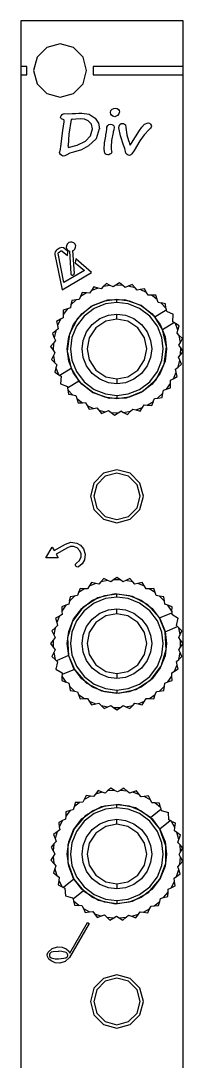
# Model space of a CAD drawing. Extents: x -1 to 575, y 135 to 373.
# Drawn here: x 564.1 to 574.6, y 305.9 to 372.8 of the extents above; entities that cross this region are included whole.
import ezdxf

# ---------------------------------------------------------------- set-up
doc = ezdxf.new("R2010")
doc.units = 0

msp = doc.modelspace()

# ---------------------------------------------------------------- linework, layer by layer
for p, q in [((574.601, 372.83), (564.148, 372.83)), ((564.148, 372.83), (564.148, 369.896)), ((574.601, 369.896), (574.601, 372.83)), ((565.820808, 371.110462), (565.19594, 370.48408)), ((566.675335, 371.339801), (565.820808, 371.110462)), ((567.529862, 371.110462), (566.675335, 371.339801)), ((568.15473, 370.48408), (567.529862, 371.110462)), ((565.19594, 370.48408), (564.96867, 369.629)), ((568.382, 369.629), (568.15473, 370.48408)), ((564.543, 369.896), (564.148, 369.896)), ((564.148, 369.896), (564.148, 369.363)), ((564.543, 369.363), (564.543, 369.896)), ((564.96867, 369.629), (565.19594, 368.77392)), ((568.15473, 368.77392), (568.382, 369.629)), ((568.382, 369.629), (568.382, 369.629)), ((568.81, 369.896), (568.81, 369.363)), ((574.601, 369.896), (568.81, 369.896)), ((574.601, 369.363), (574.601, 369.896)), ((564.148, 369.363), (564.543, 369.363)), ((564.148, 369.363), (564.148, 239.23)), ((568.81, 369.363), (574.601, 369.363)), ((574.601, 332.748), (574.601, 369.363)), ((565.19594, 368.77392), (565.820808, 368.147538)), ((567.529862, 368.147538), (568.15473, 368.77392)), ((565.820808, 368.147538), (566.675335, 367.918199)), ((566.675335, 367.918199), (567.529862, 368.147538)), ((569.921, 366.919), (569.948375, 367.049285)), ((569.948375, 367.049285), (570.034989, 367.149875)), ((570.034989, 367.149875), (570.131537, 367.191079)), ((570.131537, 367.191079), (570.236128, 367.202114)), ((570.236, 367.202), (570.344768, 367.184587)), ((570.344768, 367.184587), (570.436631, 367.124366)), ((570.436631, 367.124366), (570.485512, 367.052944)), ((570.502, 366.968), (570.467823, 366.840419)), ((570.485512, 367.052944), (570.501881, 366.968024)), ((566.72323, 366.559942), (566.707144, 366.620736)), ((566.708, 366.621), (566.736533, 366.720955)), ((566.766241, 366.513712), (566.72323, 366.559942)), ((566.736533, 366.720955), (566.805197, 366.79998)), ((566.915, 366.453), (566.766241, 366.513712)), ((566.805197, 366.79998), (566.874878, 366.843792)), ((566.874878, 366.843792), (566.955311, 366.860302)), ((566.915, 366.195), (566.938424, 366.316612)), ((566.92668, 366.44987), (566.915109, 366.453539)), ((566.936276, 366.442674), (566.92668, 366.44987)), ((566.944178, 366.429325), (566.936276, 366.442674)), ((566.938424, 366.316612), (566.947173, 366.413485)), ((566.947, 366.414), (566.944178, 366.429325)), ((566.956, 366.86), (567.201533, 366.852944)), ((567.201, 366.853), (567.45929, 366.860705)), ((567.389, 366.484), (567.246788, 365.544522)), ((567.417944, 366.485783), (567.388763, 366.484089)), ((567.455, 366.489), (567.417944, 366.485783)), ((567.697782, 366.507219), (567.454591, 366.488621)), ((567.45929, 366.860705), (567.66201, 366.872784)), ((567.662, 366.873), (567.889132, 366.889058)), ((568.008, 366.518), (567.697782, 366.507219)), ((567.889132, 366.889058), (568.067976, 366.894364)), ((568.25038, 366.492265), (568.008459, 366.518286)), ((568.068, 366.894), (568.541653, 366.81903)), ((568.475254, 366.400492), (568.25038, 366.492265)), ((568.688868, 366.180065), (568.475254, 366.400492)), ((568.541653, 366.81903), (568.943848, 366.561258)), ((568.943848, 366.561258), (569.142899, 366.242344)), ((569.942387, 366.83092), (569.921785, 366.918886)), ((569.992538, 366.755307), (569.942387, 366.83092)), ((570.081579, 366.682347), (569.992538, 366.755307)), ((570.193, 366.655), (570.081579, 366.682347)), ((570.292253, 366.683388), (570.192177, 366.654968)), ((570.379262, 366.741475), (570.292253, 366.683388)), ((570.467823, 366.840419), (570.379262, 366.741475)), ((566.742, 364.889), (566.821671, 365.622729)), ((566.821671, 365.622729), (566.915087, 366.195087)), ((568.634527, 365.431143), (568.758987, 365.880867)), ((568.759, 365.881), (568.688868, 366.180065)), ((569.203, 365.871), (568.998953, 365.241899)), ((569.142899, 366.242344), (569.20369, 365.870497)), ((569.626, 365.481), (569.660177, 365.692692)), ((569.660177, 365.692692), (569.681626, 365.859739)), ((569.682, 365.86), (569.695264, 365.979623)), ((569.695264, 365.979623), (569.743016, 366.089794)), ((569.743016, 366.089794), (569.811258, 366.154437)), ((569.811258, 366.154437), (569.902528, 366.176761)), ((569.902, 366.176), (570.000242, 366.164485)), ((570.087, 365.65), (569.98001, 365.136435)), ((570.000242, 366.164485), (570.088323, 366.120495)), ((570.097, 365.69), (570.085711, 365.650207)), ((570.088323, 366.120495), (570.139575, 366.062304)), ((570.131072, 365.819815), (570.096952, 365.689922)), ((570.16, 365.988), (570.131072, 365.819815)), ((570.139575, 366.062304), (570.159895, 365.987961)), ((570.558031, 365.436209), (570.467917, 365.933368)), ((570.468, 365.933), (570.479289, 366.050819)), ((570.479289, 366.050819), (570.527041, 366.158343)), ((570.527041, 366.158343), (570.601632, 366.212606)), ((570.601632, 366.212606), (570.692987, 366.22841)), ((570.693, 366.229), (570.766519, 366.219743)), ((570.766519, 366.219743), (570.83253, 366.186472)), ((570.83253, 366.186472), (570.878759, 366.128862)), ((570.878759, 366.128862), (570.91254, 365.958691)), ((570.913, 365.959), (570.972097, 365.486298)), ((571.272, 364.958), (571.785813, 365.776952)), ((571.785813, 365.776952), (571.937479, 365.979743)), ((571.937479, 365.979743), (572.107461, 366.167178)), ((572.401, 365.841), (572.080932, 365.498131)), ((572.107461, 366.167178), (572.337698, 366.257678)), ((572.337, 366.258), (572.429146, 366.23991)), ((572.491939, 365.915324), (572.401262, 365.841336)), ((572.429146, 366.23991), (572.504329, 366.183815)), ((572.535938, 365.975271), (572.491939, 365.915324)), ((572.504329, 366.183815), (572.541696, 366.120039)), ((572.554, 366.047), (572.535938, 365.975271)), ((572.541696, 366.120039), (572.553267, 366.046983)), ((567.246788, 365.544522), (567.186534, 364.800777)), ((567.77866, 364.820088), (568.313471, 365.088554)), ((568.313471, 365.088554), (568.634527, 365.431143)), ((568.998953, 365.241899), (568.515648, 364.780237)), ((569.511, 364.554), (569.541508, 364.97315)), ((569.541508, 364.97315), (569.594876, 365.299193)), ((569.595, 365.299), (569.613062, 365.40185)), ((569.613062, 365.40185), (569.626609, 365.48276)), ((569.626, 365.483), (569.626, 365.481)), ((569.98001, 365.136435), (569.955457, 364.724786)), ((570.766, 364.826), (570.558031, 365.436209)), ((570.972097, 365.486298), (571.085014, 365.127803)), ((571.085, 365.127), (571.12516, 365.014264)), ((571.12516, 365.014264), (571.154963, 364.925079)), ((571.238954, 364.895714), (571.271861, 364.958026)), ((571.813103, 365.111188), (571.439469, 364.472946)), ((572.080932, 365.498131), (571.813103, 365.111188)), ((566.639, 364.357), (566.653675, 364.419893)), ((566.66316, 364.28222), (566.639171, 364.356312)), ((566.653675, 364.419893), (566.674278, 364.466511)), ((566.707751, 364.21773), (566.66316, 364.28222)), ((566.674, 364.466), (566.713511, 364.573527)), ((566.713, 364.573), (566.734167, 364.749298)), ((566.734167, 364.749298), (566.741787, 364.888704)), ((567.300697, 364.303448), (567.120442, 364.209813)), ((567.186, 364.801), (567.188822, 364.728534)), ((567.188822, 364.728534), (567.197289, 364.672259)), ((567.197, 364.672), (567.77866, 364.820088)), ((567.551, 364.369), (567.300697, 364.303448)), ((568.053397, 364.527479), (567.55076, 364.368865)), ((568.515648, 364.780237), (568.053397, 364.527479)), ((569.553066, 364.314819), (569.510676, 364.554042)), ((569.586199, 364.263407), (569.553066, 364.314819)), ((569.954691, 364.297503), (569.885942, 364.236881)), ((569.999, 364.376), (569.954691, 364.297503)), ((569.955, 364.725), (569.969958, 364.559062)), ((569.969958, 364.559062), (569.9931, 364.430129)), ((569.993, 364.43), (569.997233, 364.399907)), ((569.997233, 364.399907), (569.997233, 364.376059)), ((570.845605, 364.604412), (570.76664, 364.825753)), ((570.913, 364.314), (570.845605, 364.604412)), ((570.999373, 364.222372), (570.912618, 364.314306)), ((571.155, 364.925), (571.17532, 364.863244)), ((571.17532, 364.863244), (571.195922, 364.816559)), ((571.196, 364.817), (571.238954, 364.895714)), ((571.439, 364.473), (571.30517, 364.263261)), ((566.781637, 364.151247), (566.707751, 364.21773)), ((566.877, 364.125), (566.781637, 364.151247)), ((566.989585, 364.14422), (566.876414, 364.125593)), ((567.12, 364.21), (566.989585, 364.14422)), ((569.632483, 364.223549), (569.586199, 364.263407)), ((569.75, 364.194), (569.632483, 364.223549)), ((569.821567, 364.20457), (569.750616, 364.193309)), ((569.885942, 364.236881), (569.821567, 364.20457)), ((571.066994, 364.178865), (570.999373, 364.222372)), ((571.145, 364.161), (571.066994, 364.178865)), ((571.23484, 364.195449), (571.14467, 364.161034)), ((571.30517, 364.263261), (571.23484, 364.195449)), ((567.082807, 358.342844), (567.074058, 358.23698)), ((567.141594, 358.464146), (567.082807, 358.342844)), ((567.245, 358.551), (567.141594, 358.464146)), ((567.338438, 358.587717), (567.244966, 358.551728)), ((567.438599, 358.588846), (567.338438, 358.587717)), ((567.557668, 358.544136), (567.438599, 358.588846)), ((567.644, 358.451), (567.557668, 358.544136)), ((567.628262, 358.139276), (567.677228, 358.25663)), ((567.68005, 358.356754), (567.644687, 358.450429)), ((567.677228, 358.25663), (567.68005, 358.356754)), ((566.360091, 357.96119), (566.336385, 357.87803)), ((566.336385, 357.87803), (566.339207, 357.791718)), ((566.338, 357.791), (566.817777, 355.5225)), ((566.419838, 358.053499), (566.360091, 357.96119)), ((566.506, 358.122), (566.419838, 358.053499)), ((566.631, 358.194), (566.506822, 358.121751)), ((566.928, 355.98), (566.561111, 357.84549)), ((566.562, 357.878141), (566.573007, 357.909553)), ((566.562, 357.845), (566.562, 357.878141)), ((566.573007, 357.909553), (566.609554, 357.946182)), ((566.609, 357.946), (566.733178, 358.018249)), ((566.785351, 358.234633), (566.631088, 358.193626)), ((566.733, 358.018), (566.7584, 358.023249)), ((566.7584, 358.023249), (566.783518, 358.016617)), ((566.783518, 358.016617), (566.817159, 357.993221)), ((566.885991, 358.215808), (566.785351, 358.234633)), ((566.817, 357.994), (567.158489, 357.735485)), ((566.973, 358.162), (566.885991, 358.215808)), ((567.179, 357.98), (566.972978, 358.162598)), ((567.074058, 358.23698), (567.106542, 358.136151)), ((567.106, 358.136), (567.190977, 358.048697)), ((567.159, 357.735), (567.178755, 357.979404)), ((567.190977, 358.048697), (567.279623, 358.011932)), ((567.28, 358.012), (567.367489, 356.54303)), ((567.499, 358.041), (567.519038, 358.046447)), ((567.594, 356.576), (567.500867, 358.04186)), ((567.519038, 358.046447), (567.533713, 358.053728)), ((567.534, 358.054), (567.628262, 358.139276)), ((567.681, 357.509), (567.652778, 357.263185)), ((567.653, 357.263), (568.254133, 356.751896)), ((568.708, 356.623), (567.68071, 357.508613)), ((566.817, 355.523), (568.70789, 356.6231)), ((568.254, 356.752), (566.92756, 355.979841)), ((567.368, 356.544), (567.372798, 356.520519)), ((567.372798, 356.520519), (567.378442, 356.502485)), ((567.378, 356.502), (567.402553, 356.478039)), ((567.402553, 356.478039), (567.435404, 356.46675)), ((567.435404, 356.46675), (567.48959, 356.46421)), ((567.49, 356.464), (567.519831, 356.473962)), ((567.519831, 356.473962), (567.542409, 356.484094)), ((567.542, 356.484), (567.566271, 356.502796)), ((567.566271, 356.502796), (567.583487, 356.528196)), ((567.583487, 356.528196), (567.591953, 356.575324)), ((569.119, 355.632), (568.691434, 355.473024)), ((568.847, 355.709), (568.691778, 355.473627)), ((569.118, 355.632), (568.847067, 355.708482)), ((569.315, 355.577), (569.117445, 355.631751)), ((569.456, 355.721), (569.314889, 355.577067)), ((569.657, 355.922), (569.456622, 355.72134)), ((569.908, 355.794), (569.45763, 355.721494)), ((569.908, 355.794), (569.656822, 355.922129)), ((570.088, 355.702), (569.907378, 355.794004)), ((570.258, 355.815), (570.088667, 355.701547)), ((570.713, 355.799), (570.257127, 355.815736)), ((570.492, 355.973), (570.257756, 355.814956)), ((570.712, 355.799), (570.491867, 355.973695)), ((570.873, 355.673), (570.712133, 355.798589)), ((571.059, 355.752), (570.872733, 355.673542)), ((571.503, 355.646), (571.059178, 355.751362)), ((571.319, 355.861), (571.059356, 355.75178)), ((571.502, 355.646), (571.318556, 355.860489)), ((571.635, 355.492), (571.502356, 355.646093)), ((572.112, 355.589), (571.8326, 355.532838)), ((572.247, 355.343), (572.111533, 355.589098)), ((567.913, 354.893), (567.7098, 354.869011)), ((567.989, 355.08), (567.9128, 354.892322)), ((568.377, 355.32), (567.988634, 355.080662)), ((568.096, 355.342), (567.988756, 355.080662)), ((568.378, 355.32), (568.095778, 355.342013)), ((568.579, 355.304), (568.378622, 355.319804)), ((568.691, 355.473), (568.578111, 355.303667)), ((569.553035, 354.813236), (570.334, 354.909996)), ((570.334, 354.696), (570.334, 354.909)), ((570.334, 354.909), (571.114993, 354.81224)), ((571.833, 355.533), (571.635445, 355.492642)), ((572.249, 355.343), (571.834247, 355.53293)), ((572.349, 355.166), (572.2474, 355.342953)), ((572.552, 355.166), (572.3488, 355.165153)), ((572.921, 354.899), (572.551261, 355.166194)), ((572.834, 355.168), (572.551778, 355.166871)), ((572.922, 354.899), (572.834511, 355.167393)), ((572.984, 354.706), (572.921911, 354.89904)), ((567.144, 354.296), (566.876792, 353.926269)), ((567.145, 354.296), (566.876889, 354.208511)), ((567.337, 354.359), (567.145089, 354.296064)), ((567.376, 354.558), (567.336489, 354.359033)), ((567.71, 354.869), (567.375821, 354.558499)), ((567.43, 354.835), (567.376378, 354.557858)), ((567.709, 354.869), (567.4296, 354.835416)), ((568.655604, 354.433557), (567.802622, 353.667)), ((568.071285, 353.972739), (568.769079, 354.501231)), ((568.873416, 354.314484), (568.222132, 353.821225)), ((569.723749, 354.850998), (568.655604, 354.433557)), ((568.769079, 354.501231), (569.553035, 354.813236)), ((569.605105, 354.605689), (568.873416, 354.314484)), ((570.334, 354.696), (569.605105, 354.605689)), ((570.83733, 354.869621), (569.723749, 354.850998)), ((571.062923, 354.606016), (570.334, 354.696327)), ((571.890148, 354.506323), (570.83733, 354.869621)), ((571.794612, 354.314811), (571.062923, 354.606016)), ((571.114993, 354.81224), (571.898949, 354.500235)), ((572.445896, 353.821552), (571.794612, 354.314811)), ((572.776, 353.778), (571.890148, 354.506323)), ((571.898949, 354.500235), (572.596743, 353.971743)), ((572.775, 353.778), (573.505955, 354.228144)), ((573.182, 354.667), (572.984445, 354.705664)), ((573.461, 354.614), (573.1816, 354.667904)), ((573.493, 354.333), (573.182499, 354.66719)), ((573.492, 354.333), (573.460956, 354.613246)), ((573.492, 354.333), (573.506111, 354.227731)), ((573.506, 354.228), (573.517289, 354.131762)), ((566.702, 353.624), (566.456467, 353.485711)), ((566.701, 353.624), (566.511065, 353.209247)), ((566.877, 353.723), (566.702022, 353.623658)), ((566.877, 354.209), (566.877, 353.926)), ((566.877, 353.926), (566.877, 353.723)), ((567.802622, 353.667), (567.285483, 352.680604)), ((567.542768, 353.274931), (568.071285, 353.972739)), ((568.222132, 353.821225), (567.728864, 353.169938)), ((568.750085, 353.292915), (569.238555, 353.66286)), ((569.238555, 353.66286), (569.787336, 353.881263)), ((570.334, 353.629), (569.62726, 353.494194)), ((569.787336, 353.881263), (570.334, 353.948997)), ((570.334, 353.629), (570.334, 353.95)), ((570.334, 353.949), (570.880692, 353.881267)), ((571.04074, 353.494191), (570.334, 353.628997)), ((570.880692, 353.881267), (571.429473, 353.662864)), ((571.429473, 353.662864), (571.917943, 353.292919)), ((572.939164, 353.170265), (572.445896, 353.821552)), ((572.596743, 353.971743), (573.125232, 353.273935)), ((573.279, 352.961), (572.775318, 353.778256)), ((573.517, 354.132), (573.965733, 353.948273)), ((573.929, 353.464), (573.965689, 353.947729)), ((566.552, 353.01), (566.396778, 352.878202)), ((566.456, 353.486), (566.509622, 353.209422)), ((566.51, 353.209), (566.552333, 353.010033)), ((567.230772, 352.490966), (567.542768, 353.274931)), ((567.728864, 353.169938), (567.437667, 352.438238)), ((568.380148, 352.804451), (568.750085, 353.292915)), ((568.976371, 353.066647), (568.548833, 352.415741)), ((569.62726, 353.494194), (568.976371, 353.066647)), ((571.691657, 353.066644), (571.04074, 353.494191)), ((572.119195, 352.415738), (571.691657, 353.066644)), ((571.917943, 353.292919), (572.28788, 352.804455)), ((573.230361, 352.438565), (572.939164, 353.170265)), ((573.125232, 353.273935), (573.437257, 352.48997)), ((573.532232, 351.842151), (573.27974, 352.96085)), ((573.28, 352.961), (574.008133, 353.410862)), ((574.009, 353.411), (573.929978, 353.464622)), ((574.099, 353.352), (574.008689, 353.41042)), ((574.257, 352.925), (574.098024, 353.352575)), ((574.333, 353.197), (574.098756, 353.352787)), ((574.203, 352.729), (574.256622, 352.92458)), ((574.257, 352.925), (574.3332, 353.19678)), ((566.182, 352.695), (566.292067, 352.434509)), ((566.397, 352.878), (566.182511, 352.694556)), ((566.372, 352.247), (566.245, 352.087545)), ((566.397, 352.878), (566.291618, 352.434161)), ((566.293, 352.435), (566.372022, 352.247887)), ((567.134026, 351.709998), (567.230772, 352.490966)), ((567.285483, 352.680604), (567.136826, 351.576832)), ((567.437667, 352.438238), (567.347356, 351.709335)), ((568.094003, 351.708998), (568.161736, 352.255676)), ((568.161736, 352.255676), (568.380148, 352.804451)), ((568.548833, 352.415741), (568.414016, 351.709001)), ((572.254012, 351.708998), (572.119195, 352.415738)), ((572.28788, 352.804455), (572.506292, 352.25568)), ((572.506292, 352.25568), (572.574025, 351.709002)), ((573.320672, 351.709662), (573.230361, 352.438565)), ((573.437257, 352.48997), (573.534003, 351.709002)), ((574.347, 352.586), (574.203067, 352.728804)), ((574.419, 352.136), (574.346497, 352.586373)), ((574.548, 352.388), (574.347622, 352.586684)), ((574.418, 352.136), (574.547822, 352.387742)), ((566.07, 351.866), (566.228044, 351.632038)), ((566.245, 352.088), (566.070022, 351.866174)), ((566.228, 351.632), (566.340889, 351.463796)), ((566.245, 352.088), (566.228349, 351.632135)), ((567.230772, 350.929033), (567.134026, 351.709998)), ((567.136826, 351.576832), (567.38929, 350.45815)), ((567.347356, 351.709335), (567.437667, 350.980435)), ((568.161736, 351.162323), (568.094003, 351.708998)), ((568.414016, 351.709001), (568.548833, 351.002261)), ((572.119195, 351.002258), (572.254012, 351.708998)), ((572.574025, 351.709002), (572.506292, 351.162327)), ((573.230361, 350.980762), (573.320672, 351.709662)), ((573.383588, 350.738358), (573.532232, 351.842151)), ((573.534003, 351.709002), (573.437257, 350.928037)), ((574.327, 351.955), (574.417311, 352.135904)), ((574.44, 351.787), (574.327111, 351.955204)), ((574.423, 351.331), (574.439651, 351.786865)), ((574.423, 351.331), (574.597978, 351.552826)), ((574.598, 351.553), (574.439956, 351.786962)), ((566.12, 351.031), (566.3232, 350.832316)), ((566.25, 351.283), (566.120178, 351.031258)), ((566.25, 351.283), (566.322503, 350.832627)), ((566.341, 351.464), (566.250689, 351.283096)), ((567.542768, 350.145065), (567.230772, 350.929033)), ((567.437667, 350.980435), (567.728864, 350.248732)), ((568.380148, 350.613545), (568.161736, 351.162323)), ((568.548833, 351.002261), (568.976371, 350.351358)), ((571.691657, 350.351355), (572.119195, 351.002258)), ((572.506292, 351.162327), (572.28788, 350.613549)), ((572.939164, 350.249059), (573.230361, 350.980762)), ((573.437257, 350.928037), (573.125232, 350.144069)), ((574.271, 350.541), (574.376382, 350.984836)), ((574.375, 350.984), (574.2988, 351.171395)), ((574.299, 351.172), (574.423178, 351.331455)), ((574.485, 350.724), (574.374933, 350.984209)), ((566.324, 350.833), (566.467933, 350.689913)), ((566.411, 350.494), (566.3348, 350.22222)), ((566.335, 350.223), (566.569244, 350.067213)), ((566.411, 350.494), (566.569976, 350.066425)), ((566.468, 350.69), (566.411556, 350.494702)), ((567.388, 350.458), (566.659867, 350.008138)), ((567.389, 350.458), (567.892653, 349.640742)), ((567.728864, 350.248732), (568.222132, 349.597445)), ((568.750085, 350.125081), (568.380148, 350.613545)), ((568.976371, 350.351358), (569.62726, 349.923809)), ((571.04074, 349.923806), (571.691657, 350.351355)), ((572.28788, 350.613549), (571.917943, 350.125085)), ((572.445896, 349.597772), (572.939164, 350.249059)), ((572.866447, 349.75194), (573.383588, 350.738358)), ((573.967, 349.795), (574.156935, 350.209756)), ((574.158, 350.21), (574.115667, 350.408684)), ((574.116, 350.408), (574.271222, 350.54008)), ((574.215, 349.933), (574.158556, 350.20986)), ((574.271, 350.541), (574.485489, 350.724444)), ((566.569, 350.067), (566.659311, 350.00858)), ((566.659, 350.008), (566.738022, 349.954378)), ((566.738, 349.955), (566.701311, 349.471271)), ((567.893, 349.641), (567.162045, 349.191138)), ((568.071285, 349.447257), (567.542768, 350.145065)), ((567.893, 349.641), (568.778851, 348.912641)), ((568.222132, 349.597445), (568.873416, 349.104186)), ((569.238555, 349.755136), (568.750085, 350.125081)), ((569.787336, 349.536733), (569.238555, 349.755136)), ((569.62726, 349.923809), (570.334, 349.789003)), ((570.334, 349.469), (569.787336, 349.536733)), ((570.334, 349.789), (571.04074, 349.923806)), ((570.334, 349.79), (570.334, 349.47)), ((570.880692, 349.536737), (570.334, 349.469003)), ((571.429473, 349.75514), (570.880692, 349.536737)), ((571.917943, 350.125085), (571.429473, 349.75514)), ((571.794612, 349.104513), (572.445896, 349.597772)), ((572.013449, 348.985368), (572.866447, 349.75194)), ((573.125232, 350.144069), (572.596743, 349.446261)), ((573.791, 349.696), (573.965978, 349.795342)), ((573.791, 349.493), (573.791, 349.696)), ((573.966, 349.795), (574.214355, 349.933007)), ((566.702, 349.471), (567.150733, 349.287273)), ((567.151, 349.287), (567.162289, 349.190762)), ((567.162, 349.191), (567.176111, 349.085731)), ((567.175, 349.086), (567.485501, 348.75181)), ((567.176, 349.086), (567.209867, 348.805754)), ((568.769079, 348.918765), (568.071285, 349.447257)), ((569.553035, 348.60676), (568.769079, 348.918765)), ((568.778851, 348.912641), (569.83168, 348.549316)), ((568.873416, 349.104186), (569.605105, 348.812981)), ((570.945282, 348.567925), (572.013449, 348.985368)), ((571.062923, 348.813308), (571.794612, 349.104513)), ((571.898949, 348.917769), (571.114993, 348.605764)), ((572.596743, 349.446261), (571.898949, 348.917769)), ((573.292, 348.861), (573.331511, 349.060249)), ((573.331, 349.06), (573.522911, 349.122935)), ((573.523, 349.123), (573.791111, 349.210489)), ((573.524, 349.123), (573.791208, 349.492731)), ((573.791, 349.21), (573.791, 349.493)), ((567.21, 348.805), (567.486578, 348.751096)), ((567.486, 348.752), (567.683555, 348.713053)), ((567.684, 348.713), (567.748911, 348.520242)), ((567.748, 348.52), (568.117739, 348.252809)), ((567.749, 348.52), (567.836489, 348.251607)), ((567.836, 348.251), (568.118222, 348.252129)), ((568.119, 348.253), (568.319378, 348.253847)), ((568.319, 348.253), (568.4206, 348.076047)), ((570.334, 348.51), (569.553035, 348.60676)), ((569.605105, 348.812981), (570.334, 348.722673)), ((569.83168, 348.549316), (570.945282, 348.567925)), ((570.334, 348.723), (571.062923, 348.813308)), ((570.334, 348.723), (570.334, 348.509)), ((571.114993, 348.605764), (570.334, 348.509004)), ((572.291, 348.099), (572.679337, 348.338336)), ((572.572, 348.077), (572.679244, 348.338055)), ((572.679, 348.338), (572.7552, 348.52596)), ((572.755, 348.526), (572.9582, 348.549989)), ((572.958, 348.55), (573.292179, 348.860501)), ((572.959, 348.55), (573.2384, 348.583302)), ((573.238, 348.584), (573.291622, 348.861142)), ((568.42, 348.076), (568.834753, 347.88607)), ((568.421, 348.076), (568.559289, 347.82962)), ((568.559, 347.83), (568.835578, 347.886444)), ((568.835, 347.887), (569.032555, 347.927358)), ((569.033, 347.927), (569.165644, 347.772907)), ((569.165, 347.773), (569.608822, 347.667635)), ((569.166, 347.773), (569.349444, 347.558511)), ((569.349, 347.558), (569.608644, 347.666938)), ((569.609, 347.667), (569.795267, 347.745458)), ((569.795, 347.746), (569.955867, 347.620693)), ((569.956, 347.62), (570.411873, 347.603236)), ((569.956, 347.62), (570.178955, 347.445305)), ((570.179, 347.446), (570.410422, 347.603762)), ((570.41, 347.603), (570.579333, 347.716453)), ((570.58, 347.717), (570.760622, 347.624996)), ((570.76, 347.625), (571.011178, 347.497153)), ((570.761, 347.625), (571.21137, 347.697506)), ((571.011, 347.497), (571.211378, 347.697378)), ((571.212, 347.697), (571.353111, 347.841215)), ((571.353, 347.842), (571.550555, 347.786967)), ((571.549, 347.787), (571.976566, 347.945976)), ((571.55, 347.787), (571.820933, 347.7108)), ((571.821, 347.71), (571.976222, 347.945373)), ((571.977, 347.946), (572.089889, 348.115051)), ((572.089, 348.115), (572.2922, 348.099196)), ((572.293, 348.099), (572.5724, 348.077269)), ((569.479808, 343.708462), (568.85494, 343.08208)), ((569.58588, 343.52349), (569.039108, 342.975302)), ((570.334335, 343.937801), (569.479808, 343.708462)), ((570.333665, 343.724204), (569.58588, 343.52349)), ((571.08145, 343.52349), (570.333665, 343.724204)), ((571.188862, 343.708462), (570.334335, 343.937801)), ((571.628222, 342.975302), (571.08145, 343.52349)), ((571.81373, 343.08208), (571.188862, 343.708462)), ((568.85494, 343.08208), (568.62767, 342.227)), ((569.039108, 342.975302), (568.84033, 342.227)), ((571.827, 342.227), (571.628222, 342.975302)), ((572.041, 342.227), (571.81373, 343.08208)), ((568.62767, 342.227), (568.85494, 341.37192)), ((568.84033, 342.227), (569.039108, 341.478698)), ((571.628222, 341.478698), (571.827, 342.227)), ((571.81373, 341.37192), (572.041, 342.227)), ((571.827, 342.227), (571.827, 342.227)), ((572.041, 342.227), (572.041, 342.227)), ((568.85494, 341.37192), (569.479808, 340.745538)), ((569.039108, 341.478698), (569.58588, 340.93051)), ((569.58588, 340.93051), (570.333665, 340.729796)), ((570.333665, 340.729796), (571.08145, 340.93051)), ((571.08145, 340.93051), (571.628222, 341.478698)), ((571.188862, 340.745538), (571.81373, 341.37192)), ((569.479808, 340.745538), (570.334335, 340.516199)), ((570.334335, 340.516199), (571.188862, 340.745538)), ((565.768, 338.271), (566.157466, 338.960186)), ((566.157, 338.96), (566.289644, 338.731118)), ((566.29, 338.731), (567.026599, 339.15518)), ((567.159, 338.92), (566.425223, 338.49582)), ((567.025, 339.155), (567.377975, 339.267059)), ((567.347457, 338.990662), (567.160203, 338.9206)), ((567.547355, 338.993484), (567.347457, 338.990662)), ((567.377975, 339.267059), (567.745174, 339.21736)), ((567.784167, 338.902315), (567.547355, 338.993484)), ((567.745174, 339.21736), (567.998412, 339.07212)), ((567.957, 338.717), (567.784167, 338.902315)), ((567.998412, 339.07212), (568.185525, 338.84812)), ((568.186, 338.848), (568.296095, 338.494201)), ((566.561, 338.262), (565.767956, 338.270184)), ((566.425, 338.496), (566.560467, 338.26232)), ((567.924791, 338.093334), (568.023286, 338.327731)), ((568.026109, 338.528106), (567.95815, 338.716495)), ((568.023286, 338.327731), (568.026109, 338.528106)), ((568.296095, 338.494201), (568.243263, 338.12712)), ((567.671656, 337.794496), (567.679276, 337.852448)), ((567.69, 337.739), (567.671656, 337.794496)), ((567.679276, 337.852448), (567.701571, 337.892726)), ((567.719149, 337.703115), (567.689882, 337.738393)), ((567.701571, 337.892726), (567.736736, 337.922487)), ((567.758801, 337.680086), (567.719149, 337.703115)), ((567.737, 337.922), (567.924791, 338.093334)), ((567.816318, 337.670405), (567.758801, 337.680086)), ((567.872, 337.687), (567.816318, 337.670405)), ((568.097128, 337.874037), (567.872705, 337.686992)), ((568.243263, 338.12712), (568.097128, 337.874037)), ((569.501, 336.928), (569.309089, 336.720285)), ((569.755, 336.81), (569.501, 336.928533)), ((569.942, 336.725), (569.755733, 336.810231)), ((570.105, 336.844), (569.941311, 336.724338)), ((570.561, 336.845), (570.104816, 336.844819)), ((570.331, 337.011), (570.105222, 336.844489)), ((570.56, 336.845), (570.3314, 337.011229)), ((570.723, 336.725), (570.559311, 336.844662)), ((571.356, 336.722), (570.908565, 336.810818)), ((571.164, 336.929), (570.91, 336.810185)), ((571.356, 336.722), (571.164089, 336.929715)), ((567.963, 336.291), (567.864222, 336.025994)), ((568.244, 336.279), (567.864807, 336.025415)), ((568.246, 336.279), (567.963778, 336.290571)), ((568.446, 336.271), (568.245622, 336.279184)), ((568.553, 336.444), (568.445756, 336.270716)), ((568.974, 336.619), (568.552614, 336.444265)), ((568.7, 336.685), (568.553245, 336.443982)), ((568.974, 336.619), (568.700245, 336.685322)), ((569.171, 336.571), (568.973445, 336.618696)), ((569.31, 336.721), (569.171711, 336.571705)), ((569.756, 336.81), (569.308622, 336.720826)), ((570.91, 336.81), (570.723733, 336.724487)), ((571.494, 336.572), (571.355711, 336.721295)), ((571.691, 336.62), (571.493445, 336.572022)), ((571.965, 336.687), (571.691245, 336.620678)), ((572.113, 336.446), (571.691473, 336.620402)), ((572.112, 336.446), (571.965245, 336.686735)), ((572.219, 336.273), (572.111756, 336.446284)), ((572.422, 336.281), (572.2188, 336.272533)), ((572.801, 336.028), (572.421609, 336.281286)), ((572.702, 336.293), (572.4226, 336.281429)), ((572.801, 336.028), (572.702222, 336.292724)), ((567.272, 335.481), (567.240956, 335.280622)), ((567.317, 335.76), (567.271845, 335.480882)), ((567.595, 335.804), (567.272561, 335.48131)), ((567.594, 335.804), (567.317422, 335.760256)), ((567.794, 335.835), (567.593622, 335.803673)), ((567.865, 336.026), (567.794445, 335.835218)), ((568.071285, 335.006739), (568.769079, 335.535231)), ((569.108637, 335.699617), (568.144893, 335.07799)), ((568.769079, 335.535231), (569.553035, 335.847236)), ((569.605105, 335.640689), (568.873416, 335.349484)), ((570.229471, 335.94242), (569.108637, 335.699617)), ((569.553035, 335.847236), (570.334, 335.943996)), ((570.334, 335.731), (569.605105, 335.640689)), ((571.331931, 335.784236), (570.229471, 335.94242)), ((570.334, 335.731), (570.334, 335.944)), ((570.334, 335.944), (571.114993, 335.84724)), ((571.062923, 335.641019), (570.334, 335.73133)), ((571.794612, 335.349814), (571.062923, 335.641019)), ((571.114993, 335.84724), (571.898949, 335.535235)), ((572.313835, 335.258588), (571.331931, 335.784236)), ((571.898949, 335.535235), (572.596743, 335.006743)), ((572.871, 335.837), (572.800445, 336.027782)), ((573.072, 335.806), (572.871622, 335.837044)), ((573.394, 335.483), (573.071307, 335.805436)), ((573.351, 335.762), (573.0716, 335.805744)), ((573.393, 335.483), (573.350667, 335.761835)), ((573.424, 335.283), (573.392956, 335.483378)), ((566.786, 335.113), (566.797289, 334.83106)), ((567.052, 335.211), (566.786711, 335.113633)), ((567.051, 335.211), (566.797706, 334.831606)), ((566.798, 334.831), (566.806467, 334.628082)), ((567.241, 335.281), (567.051911, 335.211009)), ((568.144893, 335.07799), (567.477897, 334.18605)), ((567.542768, 334.308931), (568.071285, 335.006739)), ((568.222132, 334.856225), (567.728864, 334.204938)), ((568.873416, 335.349484), (568.222132, 334.856225)), ((569.238555, 334.69786), (569.787336, 334.916263)), ((569.787336, 334.916263), (570.334, 334.983997)), ((570.334, 334.984), (570.880692, 334.916267)), ((570.334, 334.664), (570.334, 334.984)), ((570.880692, 334.916267), (571.429473, 334.697864)), ((572.445896, 334.856555), (571.794612, 335.349814)), ((573.073, 334.399), (572.313835, 335.258588)), ((572.939164, 334.205268), (572.445896, 334.856555)), ((572.596743, 335.006743), (573.125232, 334.308935)), ((573.616, 335.213), (573.424089, 335.282991)), ((573.869, 334.834), (573.615424, 335.213193)), ((573.882, 335.116), (573.616711, 335.213084)), ((573.87, 334.834), (573.864356, 334.727885)), ((573.87, 334.834), (573.881289, 335.11594)), ((566.391, 334.375), (566.458733, 334.10068)), ((566.631, 334.522), (566.391111, 334.374962)), ((566.633, 334.523), (566.458615, 334.101485)), ((566.806, 334.628), (566.631022, 334.522167)), ((567.477897, 334.18605), (567.156122, 333.119794)), ((567.230772, 333.524966), (567.542768, 334.308931)), ((567.728864, 334.204938), (567.437667, 333.473238)), ((568.380148, 333.839451), (568.750085, 334.327915)), ((568.750085, 334.327915), (569.238555, 334.69786)), ((569.62726, 334.529194), (568.976371, 334.101645)), ((570.334, 334.664), (569.62726, 334.529194)), ((571.04074, 334.52919), (570.334, 334.663996)), ((571.691657, 334.101641), (571.04074, 334.52919)), ((571.429473, 334.697864), (571.917943, 334.327919)), ((571.917943, 334.327919), (572.28788, 333.839455)), ((573.230361, 333.473568), (572.939164, 334.205268)), ((573.072, 334.399), (573.865044, 334.727506)), ((573.441, 333.513), (573.073265, 334.399778)), ((573.125232, 334.308935), (573.437257, 333.52497)), ((573.862, 334.631), (574.276866, 334.378411)), ((573.865, 334.728), (573.862178, 334.631198)), ((574.161, 333.907), (574.276711, 334.378593)), ((566.357, 333.766), (566.148156, 333.574653)), ((566.149, 333.575), (566.267533, 333.319025)), ((566.357, 333.766), (566.268185, 333.318557)), ((566.507, 333.904), (566.357422, 333.766276)), ((566.459, 334.101), (566.506978, 333.903727)), ((567.134026, 332.743998), (567.230772, 333.524966)), ((567.437667, 333.473238), (567.347356, 332.744335)), ((568.161736, 333.290676), (568.380148, 333.839451)), ((568.976371, 334.101645), (568.548833, 333.450742)), ((572.119195, 333.450738), (571.691657, 334.101641)), ((572.28788, 333.839455), (572.506292, 333.29068)), ((573.320672, 332.744665), (573.230361, 333.473568)), ((573.437257, 333.52497), (573.534003, 332.744002)), ((573.512878, 332.368206), (573.44096, 333.51278)), ((573.441, 333.513), (574.231222, 333.841506)), ((574.231, 333.841), (574.160445, 333.906758)), ((574.31, 333.77), (574.230978, 333.841684)), ((574.519, 333.578), (574.310156, 333.769347)), ((574.4, 333.322), (574.310818, 333.769373)), ((574.401, 333.322), (574.519533, 333.578258)), ((566.233, 332.971), (566.066489, 332.742965)), ((566.355, 333.135), (566.233645, 332.970747)), ((566.234, 332.971), (566.234169, 332.514828)), ((566.267, 333.319), (566.354489, 333.134991)), ((567.156122, 333.119794), (567.22804, 331.97522)), ((568.094003, 332.743998), (568.161736, 333.290676)), ((568.548833, 333.450742), (568.414016, 332.744002)), ((572.254012, 332.743998), (572.119195, 333.450738)), ((572.506292, 333.29068), (572.574025, 332.744002)), ((574.316, 333.138), (574.400667, 333.322009)), ((574.435, 332.974), (574.316467, 333.137971)), ((574.601, 332.746), (574.434489, 332.974035)), ((574.435, 332.518), (574.434802, 332.974172)), ((566.067, 332.743), (566.233511, 332.514965)), ((566.267, 332.166), (566.148467, 331.910025)), ((566.233, 332.514), (566.354355, 332.350029)), ((566.355, 332.351), (566.267511, 332.166709)), ((566.268, 332.166), (566.357182, 331.718627)), ((567.230772, 331.963033), (567.134026, 332.743998)), ((567.347356, 332.744335), (567.437667, 332.015435)), ((568.161736, 332.197323), (568.094003, 332.743998)), ((568.380148, 331.648545), (568.161736, 332.197323)), ((568.414016, 332.744002), (568.548833, 332.037262)), ((572.119195, 332.037258), (572.254012, 332.743998)), ((572.506292, 332.197327), (572.28788, 331.648549)), ((572.574025, 332.744002), (572.506292, 332.197327)), ((573.191103, 331.30195), (573.512878, 332.368206)), ((573.230361, 332.015765), (573.320672, 332.744665)), ((573.534003, 332.744002), (573.437257, 331.963037)), ((574.312, 331.722), (574.400815, 332.169443)), ((574.316, 332.354), (574.434533, 332.517971)), ((574.401, 332.17), (574.316333, 332.354009)), ((574.519, 331.913), (574.400467, 332.169258)), ((574.435, 332.518), (574.601511, 332.746318)), ((574.601, 239.23), (574.601, 332.743)), ((566.149, 331.91), (566.357844, 331.718653)), ((566.357, 331.719), (566.436022, 331.647316)), ((566.507, 331.581), (566.394111, 331.109407)), ((566.436, 331.647), (566.506555, 331.581242)), ((567.227, 331.976), (566.436778, 331.647494)), ((567.228, 331.976), (567.595735, 331.089222)), ((567.542768, 331.179065), (567.230772, 331.963033)), ((567.437667, 332.015435), (567.728864, 331.283732)), ((568.750085, 331.160081), (568.380148, 331.648545)), ((568.548833, 332.037262), (568.976371, 331.386359)), ((571.691657, 331.386355), (572.119195, 332.037258)), ((572.28788, 331.648549), (571.917943, 331.160085)), ((572.939164, 331.284062), (573.230361, 332.015765)), ((573.437257, 331.963037), (573.125232, 331.179069)), ((574.209, 331.387), (574.163844, 331.584273)), ((574.164, 331.585), (574.310755, 331.722442)), ((574.31, 331.722), (574.518844, 331.913347)), ((566.394, 331.11), (566.806044, 330.857411)), ((567.596, 331.089), (566.802956, 330.760494)), ((566.806, 330.857), (566.803178, 330.760198)), ((568.071285, 330.481257), (567.542768, 331.179065)), ((567.596, 331.089), (568.355165, 330.229412)), ((567.728864, 331.283732), (568.222132, 330.632445)), ((569.238555, 330.790136), (568.750085, 331.160081)), ((568.976371, 331.386359), (569.62726, 330.95881)), ((569.787336, 330.571733), (569.238555, 330.790136)), ((569.62726, 330.95881), (570.334, 330.824004)), ((570.334, 330.824), (571.04074, 330.958806)), ((570.334, 330.824), (570.334, 330.504)), ((571.429473, 330.79014), (570.880692, 330.571737)), ((571.04074, 330.958806), (571.691657, 331.386355)), ((571.917943, 331.160085), (571.429473, 330.79014)), ((572.445896, 330.632775), (572.939164, 331.284062)), ((572.524107, 330.41001), (573.191103, 331.30195)), ((573.125232, 331.179069), (572.596743, 330.481261)), ((573.87, 330.657), (573.861533, 330.859918)), ((573.862, 330.86), (574.036978, 330.965833)), ((574.036, 330.966), (574.210413, 331.387518)), ((574.037, 330.966), (574.276889, 331.113038)), ((574.277, 331.113), (574.209267, 331.38732)), ((566.786, 330.372), (567.051289, 330.274916)), ((566.798, 330.654), (566.786711, 330.37206)), ((566.803, 330.76), (566.797356, 330.653885)), ((566.799, 330.654), (567.052576, 330.274807)), ((567.052, 330.275), (567.243911, 330.205009)), ((567.244, 330.205), (567.275044, 330.004622)), ((568.769079, 329.952768), (568.071285, 330.481257)), ((568.222132, 330.632445), (568.873416, 330.139186)), ((568.355165, 330.229412), (569.337069, 329.703764)), ((568.873416, 330.139186), (569.605105, 329.847981)), ((570.334, 330.504), (569.787336, 330.571733)), ((570.880692, 330.571737), (570.334, 330.504003)), ((571.062923, 329.848311), (571.794612, 330.139516)), ((571.560363, 329.788383), (572.524107, 330.41001)), ((571.794612, 330.139516), (572.445896, 330.632775)), ((572.596743, 330.481261), (571.898949, 329.952772)), ((573.396, 330.007), (573.427044, 330.20766)), ((573.427, 330.208), (573.618911, 330.277991)), ((573.618, 330.278), (573.871294, 330.657394)), ((573.619, 330.278), (573.881466, 330.375367)), ((573.882, 330.375), (573.870711, 330.65694)), ((567.275, 330.005), (567.597693, 329.682567)), ((567.275, 330.005), (567.317333, 329.726165)), ((567.317, 329.726), (567.5964, 329.682256)), ((567.596, 329.682), (567.796378, 329.650673)), ((567.797, 329.651), (567.867555, 329.4605)), ((567.867, 329.461), (567.965778, 329.195994)), ((567.868, 329.461), (568.247419, 329.207714)), ((569.553035, 329.64076), (568.769079, 329.952768)), ((569.337069, 329.703764), (570.439529, 329.54558)), ((570.334, 329.544), (569.553035, 329.64076)), ((569.605105, 329.847981), (570.334, 329.75767)), ((570.334, 329.758), (571.062923, 329.848311)), ((570.334, 329.757), (570.334, 329.544)), ((571.114993, 329.640764), (570.334, 329.544004)), ((570.439529, 329.54558), (571.560363, 329.788383)), ((571.898949, 329.952772), (571.114993, 329.640764)), ((572.424, 329.209), (572.803193, 329.462585)), ((572.705, 329.198), (572.803778, 329.463006)), ((572.803, 329.463), (572.873555, 329.6535)), ((572.874, 329.653), (573.074378, 329.684609)), ((573.073, 329.685), (573.395439, 330.00769)), ((573.074, 329.685), (573.350578, 329.728744)), ((573.351, 329.728), (573.396155, 330.006835)), ((567.966, 329.196), (568.248222, 329.207853)), ((568.248, 329.207), (568.448378, 329.215467)), ((568.449, 329.216), (568.556244, 329.042716)), ((568.556, 329.043), (568.977499, 328.868595)), ((568.556, 329.043), (568.702755, 328.801982)), ((568.703, 328.802), (568.976755, 328.868604)), ((568.976, 328.868), (569.173555, 328.915695)), ((569.174, 328.916), (569.312289, 328.766987)), ((571.358, 328.767), (571.496289, 328.916578)), ((571.497, 328.917), (571.694555, 328.869304)), ((571.694, 328.869), (572.115386, 329.043738)), ((571.694, 328.869), (571.967755, 328.802678)), ((571.968, 328.803), (572.114755, 329.044018)), ((572.115, 329.044), (572.222244, 329.217284)), ((572.222, 329.217), (572.4252, 329.208816)), ((572.425, 329.209), (572.7044, 329.197429)), ((569.312, 328.767), (569.759435, 328.678182)), ((569.312, 328.767), (569.503911, 328.559285)), ((569.504, 328.559), (569.758, 328.677815)), ((569.758, 328.678), (569.944267, 328.763231)), ((569.945, 328.763), (570.108689, 328.64362)), ((570.108, 328.644), (570.564184, 328.644181)), ((570.108, 328.644), (570.3366, 328.477771)), ((570.337, 328.478), (570.562778, 328.644229)), ((570.563, 328.644), (570.729511, 328.763662)), ((570.729, 328.763), (570.912444, 328.677769)), ((570.912, 328.678), (571.359378, 328.767171)), ((570.913, 328.678), (571.169822, 328.559467)), ((571.169, 328.56), (571.358089, 328.767715)), ((569.947, 323.447), (569.735334, 323.260451)), ((570.19, 323.302), (569.947289, 323.447062)), ((570.783, 323.44), (570.540289, 323.298607)), ((570.992, 323.251), (570.783156, 323.440371)), ((568.629, 322.934), (568.22514, 322.721873)), ((568.35, 322.975), (568.225822, 322.721565)), ((568.629, 322.934), (568.3496, 322.975204)), ((568.83, 322.904), (568.629622, 322.933633)), ((568.954, 323.065), (568.829822, 322.903851)), ((569.391, 323.194), (568.953528, 323.064737)), ((569.126, 323.289), (568.953845, 323.064916)), ((569.391, 323.194), (569.125711, 323.288827)), ((569.583, 323.126), (569.391089, 323.194298)), ((569.736, 323.26), (569.5836, 323.125945)), ((570.189, 323.302), (569.734707, 323.260567)), ((570.362, 323.197), (570.189845, 323.30114)), ((570.54, 323.299), (570.3622, 323.1974)), ((570.992, 323.251), (570.538356, 323.298992)), ((571.144, 323.115), (570.9916, 323.251313)), ((571.336, 323.18), (571.144089, 323.114525)), ((571.771, 323.045), (571.335447, 323.180571)), ((571.601, 323.271), (571.335711, 323.179842)), ((571.77, 323.045), (571.600667, 323.271624)), ((571.892, 322.882), (571.770645, 323.044842)), ((572.092, 322.908), (571.891622, 322.881471)), ((572.493, 322.691), (572.092273, 322.90894)), ((572.372, 322.946), (572.0926, 322.908747)), ((572.493, 322.691), (572.371645, 322.946129)), ((567.579, 322.242), (567.525378, 322.045856)), ((567.933, 322.529), (567.578303, 322.242164)), ((567.65, 322.515), (567.579445, 322.242374)), ((567.932, 322.529), (567.649778, 322.514889)), ((568.135, 322.539), (567.9318, 322.52884)), ((568.226, 322.721), (568.135689, 322.538967)), ((569.327951, 322.235641), (568.321647, 321.685587)), ((568.769079, 321.989231), (569.553035, 322.301236)), ((569.605105, 322.093689), (568.873416, 321.802484)), ((570.430105, 322.395903), (569.327951, 322.235641)), ((569.553035, 322.301236), (570.334, 322.397996)), ((570.334, 322.184), (569.605105, 322.093689)), ((570.334, 322.398), (571.114993, 322.30124)), ((570.334, 322.184), (570.334, 322.397)), ((571.062923, 322.094019), (570.334, 322.18433)), ((571.520618, 322.16961), (570.430105, 322.395903)), ((571.794612, 321.802814), (571.062923, 322.094019)), ((571.114993, 322.30124), (571.898949, 321.989235)), ((572.492, 321.56), (571.520618, 322.16961)), ((572.58, 322.507), (572.492511, 322.690444)), ((572.493, 321.56), (573.159044, 322.099326)), ((572.784, 322.494), (572.5808, 322.506982)), ((573.133, 322.202), (572.78248, 322.493933)), ((573.066, 322.476), (572.783778, 322.494062)), ((573.134, 322.202), (573.066267, 322.475755)), ((573.134, 322.202), (573.1594, 322.098989)), ((573.159, 322.099), (573.181578, 322.00502)), ((567.024, 321.444), (566.840556, 321.357076)), ((567.038, 321.646), (567.023889, 321.443365)), ((567.329, 321.997), (567.03707, 321.646475)), ((567.055, 321.928), (567.038067, 321.646342)), ((567.328, 321.997), (567.054245, 321.928138)), ((567.526, 322.046), (567.328445, 321.996611)), ((567.542768, 320.762931), (568.071285, 321.460739)), ((568.321647, 321.685587), (567.57321, 320.816651)), ((568.071285, 321.460739), (568.769079, 321.989231)), ((568.873416, 321.802484), (568.222132, 321.309225)), ((569.787336, 321.370263), (570.334, 321.437997)), ((570.334, 321.118), (570.334, 321.438)), ((570.334, 321.438), (570.880692, 321.370267)), ((572.445896, 321.309555), (571.794612, 321.802814)), ((571.898949, 321.989235), (572.596743, 321.460743)), ((573.096, 320.814), (572.492355, 321.560469)), ((572.596743, 321.460743), (573.125232, 320.762935)), ((573.182, 322.005), (573.653311, 321.879976)), ((573.675, 321.396), (573.652422, 321.880575)), ((566.651, 320.755), (566.487311, 320.633927)), ((566.84, 321.357), (566.586, 321.236209)), ((566.586, 321.236), (566.622689, 320.956036)), ((566.623, 320.956), (566.651222, 320.754776)), ((566.841, 321.357), (566.623068, 320.956256)), ((567.57321, 320.816651), (567.185881, 319.772428)), ((567.230772, 319.978966), (567.542768, 320.762931)), ((568.222132, 321.309225), (567.728864, 320.657938)), ((568.380148, 320.293451), (568.750085, 320.781915)), ((568.750085, 320.781915), (569.238555, 321.15186)), ((569.62726, 320.983194), (568.976371, 320.555645)), ((569.238555, 321.15186), (569.787336, 321.370263)), ((570.334, 321.118), (569.62726, 320.983194)), ((571.04074, 320.98319), (570.334, 321.117996)), ((570.880692, 321.370267), (571.429473, 321.151864)), ((571.691657, 320.555641), (571.04074, 320.98319)), ((571.429473, 321.151864), (571.917943, 320.781919)), ((571.917943, 320.781919), (572.28788, 320.293455)), ((572.939164, 320.658268), (572.445896, 321.309555)), ((573.489014, 319.736296), (573.09615, 320.81373)), ((573.097, 320.814), (573.763044, 321.353326)), ((573.125232, 320.762935), (573.437257, 319.97897)), ((573.763, 321.353), (573.675511, 321.395898)), ((573.859, 321.306), (573.763045, 321.352849)), ((574.07, 320.902), (573.857882, 321.305851)), ((574.11, 321.182), (573.858822, 321.30646)), ((574.04, 320.702), (574.071044, 320.90266)), ((574.071, 320.902), (574.110511, 321.1814)), ((566.487, 320.634), (566.261222, 320.465796)), ((566.262, 320.466), (566.352311, 320.198736)), ((566.487, 320.634), (566.351449, 320.198438)), ((566.352, 320.198), (566.416911, 320.005807)), ((567.728864, 320.657938), (567.437667, 319.926238)), ((568.161736, 319.744676), (568.380148, 320.293451)), ((568.976371, 320.555645), (568.548833, 319.904742)), ((572.119195, 319.904738), (571.691657, 320.555641)), ((572.28788, 320.293455), (572.506292, 319.74468)), ((573.230361, 319.926568), (572.939164, 320.658268)), ((574.2, 320.578), (574.039133, 320.701331)), ((574.426, 320.407), (574.200222, 320.578591)), ((574.331, 320.141), (574.201742, 320.578475)), ((574.263, 319.949), (574.330733, 320.140347)), ((574.33, 320.141), (574.425955, 320.406853)), ((566.281, 319.856), (566.091911, 319.646591)), ((566.092, 319.646), (566.233111, 319.401878)), ((566.281, 319.856), (566.232994, 319.402359)), ((566.233, 319.402), (566.3346, 319.226176)), ((566.417, 320.006), (566.281533, 319.855576)), ((567.134026, 319.197998), (567.230772, 319.978966)), ((567.185881, 319.772428), (567.178986, 318.658704)), ((567.437667, 319.926238), (567.347356, 319.197335)), ((568.094003, 319.197998), (568.161736, 319.744676)), ((568.548833, 319.904742), (568.414016, 319.198002)), ((572.254012, 319.197998), (572.119195, 319.904738)), ((572.506292, 319.74468), (572.574025, 319.198002)), ((573.320672, 319.197665), (573.230361, 319.926568)), ((573.437257, 319.97897), (573.534003, 319.198002)), ((573.482119, 318.622572), (573.489014, 319.736296)), ((574.398, 319.797), (574.262533, 319.9494)), ((574.438, 319.343), (574.39657, 319.797287)), ((574.584, 319.585), (574.397733, 319.796949)), ((574.437, 319.343), (574.583755, 319.585146)), ((566.23, 319.052), (566.086067, 318.809854)), ((566.087, 318.81), (566.273267, 318.597769)), ((566.23, 319.052), (566.27143, 318.597713)), ((566.335, 319.226), (566.230578, 319.051869)), ((567.230772, 318.417033), (567.134026, 319.197998)), ((567.347356, 319.197335), (567.437667, 318.468435)), ((568.161736, 318.651323), (568.094003, 319.197998)), ((568.414016, 319.198002), (568.548833, 318.491262)), ((572.119195, 318.491258), (572.254012, 319.197998)), ((572.574025, 319.198002), (572.506292, 318.651327)), ((573.230361, 318.468765), (573.320672, 319.197665)), ((573.534003, 319.198002), (573.437257, 318.417037)), ((574.333, 319.168), (574.437422, 319.342413)), ((574.435, 318.993), (574.3334, 319.168542)), ((574.387, 318.539), (574.576089, 318.748127)), ((574.388, 318.539), (574.436006, 318.992644)), ((574.576, 318.749), (574.434889, 318.993404)), ((566.338, 318.254), (566.242045, 317.988147)), ((566.273, 318.598), (566.405644, 318.4456)), ((566.337, 318.254), (566.466258, 317.816525)), ((566.405, 318.445), (566.337267, 318.253936)), ((567.178986, 318.658704), (567.57185, 317.58127)), ((567.542768, 317.633065), (567.230772, 318.417033)), ((567.437667, 318.468435), (567.728864, 317.736732)), ((568.380148, 318.102545), (568.161736, 318.651323)), ((568.750085, 317.614081), (568.380148, 318.102545)), ((568.548833, 318.491262), (568.976371, 317.840359)), ((571.691657, 317.840355), (572.119195, 318.491258)), ((572.28788, 318.102549), (571.917943, 317.614085)), ((572.506292, 318.651327), (572.28788, 318.102549)), ((572.939164, 317.737062), (573.230361, 318.468765)), ((573.09479, 317.578349), (573.482119, 318.622572)), ((573.437257, 318.417037), (573.125232, 317.633069)), ((574.181, 317.761), (574.316579, 318.196562)), ((574.251, 318.389), (574.386467, 318.539707)), ((574.316, 318.197), (574.251089, 318.388911)), ((574.409, 317.93), (574.315867, 318.197264)), ((566.242, 317.989), (566.467778, 317.817409)), ((566.468, 317.817), (566.628867, 317.693669)), ((566.597, 317.493), (566.557489, 317.213882)), ((566.628, 317.694), (566.596956, 317.493058)), ((566.598, 317.493), (566.810118, 317.089149)), ((567.571, 317.581), (566.904956, 317.041956)), ((568.071285, 316.935257), (567.542768, 317.633065)), ((567.572, 317.581), (568.175645, 316.834528)), ((567.728864, 317.736732), (568.222132, 317.085445)), ((569.238555, 317.244136), (568.750085, 317.614081)), ((568.976371, 317.840359), (569.62726, 317.41281)), ((569.62726, 317.41281), (570.334, 317.278004)), ((570.334, 317.278), (571.04074, 317.412806)), ((571.04074, 317.412806), (571.691657, 317.840355)), ((571.917943, 317.614085), (571.429473, 317.24414)), ((572.346353, 316.709413), (573.09479, 317.578349)), ((572.445896, 317.085775), (572.939164, 317.737062)), ((573.125232, 317.633069), (572.596743, 316.935261)), ((573.827, 317.038), (574.044932, 317.438744)), ((574.045, 317.439), (574.0196, 317.640224)), ((574.02, 317.64), (574.180867, 317.760791)), ((574.082, 317.159), (574.045311, 317.438964)), ((574.181, 317.761), (574.4096, 317.929487)), ((566.558, 317.214), (566.809178, 317.089258)), ((566.809, 317.089), (566.904955, 317.042433)), ((566.905, 317.042), (566.992489, 316.999102)), ((566.992, 316.999), (567.0174, 316.514425)), ((568.175, 316.835), (567.508956, 316.295956)), ((568.769079, 316.406768), (568.071285, 316.935257)), ((568.176, 316.835), (569.147382, 316.22539)), ((568.222132, 317.085445), (568.873416, 316.592186)), ((569.787336, 317.025733), (569.238555, 317.244136)), ((570.334, 316.958), (569.787336, 317.025733)), ((570.334, 317.278), (570.334, 316.958)), ((570.880692, 317.025737), (570.334, 316.958003)), ((571.429473, 317.24414), (570.880692, 317.025737)), ((571.794612, 316.592516), (572.445896, 317.085775)), ((572.596743, 316.935261), (571.898949, 316.406772)), ((573.339, 316.398), (573.63093, 316.748525)), ((573.613, 316.467), (573.629933, 316.748658)), ((573.63, 316.749), (573.644111, 316.951635)), ((573.644, 316.951), (573.827444, 317.037924)), ((573.828, 317.038), (574.082, 317.158791)), ((567.018, 316.515), (567.486489, 316.389976)), ((567.486, 316.39), (567.508578, 316.29602)), ((567.509, 316.296), (567.5344, 316.192989)), ((567.534, 316.193), (567.604555, 315.919245)), ((567.535, 316.193), (567.88552, 315.901067)), ((569.553035, 316.09476), (568.769079, 316.406768)), ((568.873416, 316.592186), (569.605105, 316.300981)), ((569.147382, 316.22539), (570.237895, 315.999097)), ((570.334, 315.998), (569.553035, 316.09476)), ((569.605105, 316.300981), (570.334, 316.21067)), ((570.237895, 315.999097), (571.340049, 316.159359)), ((570.334, 316.211), (571.062923, 316.301311)), ((570.334, 316.211), (570.334, 315.997)), ((571.114993, 316.094764), (570.334, 315.998004)), ((571.062923, 316.301311), (571.794612, 316.592516)), ((571.898949, 316.406772), (571.114993, 316.094764)), ((571.340049, 316.159359), (572.346353, 316.709413)), ((572.735, 315.866), (573.089697, 316.152839)), ((573.018, 315.88), (573.088555, 316.152909)), ((573.088, 316.153), (573.141622, 316.349144)), ((573.142, 316.349), (573.339555, 316.398389)), ((573.34, 316.398), (573.613755, 316.466862)), ((567.605, 315.919), (567.8844, 315.900938)), ((567.884, 315.901), (568.0872, 315.887736)), ((568.087, 315.888), (568.174489, 315.704838)), ((568.175, 315.704), (568.575727, 315.486063)), ((568.175, 315.704), (568.296355, 315.448871)), ((568.296, 315.449), (568.5754, 315.485971)), ((568.576, 315.486), (568.776378, 315.512811)), ((568.776, 315.513), (568.897355, 315.350158)), ((571.714, 315.33), (571.838178, 315.491149)), ((571.838, 315.491), (572.038378, 315.461367)), ((572.039, 315.461), (572.44286, 315.673127)), ((572.039, 315.462), (572.3184, 315.420796)), ((572.318, 315.42), (572.442178, 315.673153)), ((572.442, 315.673), (572.532311, 315.855315)), ((572.532, 315.856), (572.7352, 315.86616)), ((572.736, 315.866), (573.018222, 315.879829)), ((568.542, 314.733), (567.27482, 312.54042)), ((567.306, 312.829), (568.43771, 314.79214)), ((568.437, 314.793), (568.541422, 314.733451)), ((568.897, 315.35), (569.066333, 315.123376)), ((568.898, 315.35), (569.333553, 315.214429)), ((569.067, 315.124), (569.332289, 315.214876)), ((569.332, 315.215), (569.526733, 315.280475)), ((569.527, 315.28), (569.676578, 315.143969)), ((569.676, 315.144), (570.129615, 315.096008)), ((569.676, 315.144), (569.884844, 314.954629)), ((569.885, 314.955), (570.130533, 315.096393)), ((570.131, 315.096), (570.305978, 315.1976)), ((570.306, 315.198), (570.480978, 315.09386)), ((570.479, 315.093), (570.933265, 315.13443)), ((570.481, 315.093), (570.720889, 314.947938)), ((570.721, 314.948), (570.935489, 315.134549)), ((570.935, 315.135), (571.0874, 315.268773)), ((571.088, 315.269), (571.277089, 315.200985)), ((571.277, 315.201), (571.714472, 315.33026)), ((571.277, 315.201), (571.542289, 315.105891)), ((571.542, 315.106), (571.714155, 315.330366)), ((565.85458, 312.744022), (565.904702, 312.879669)), ((565.864458, 312.600111), (565.85458, 312.744022)), ((565.904, 312.88), (566.169006, 313.132603)), ((565.994042, 312.746137), (565.990373, 312.705175)), ((565.991, 312.705), (565.998338, 312.642925)), ((566.009, 312.796), (565.994042, 312.746137)), ((566.111349, 312.878128), (566.009044, 312.795976)), ((566.238716, 312.915672), (566.111349, 312.878128)), ((566.169006, 313.132603), (566.519836, 313.238061)), ((566.576, 312.94), (566.238716, 312.915672)), ((566.519836, 313.238061), (566.807166, 313.210347)), ((566.798724, 312.930704), (566.576136, 312.940441)), ((567.072, 312.862), (566.798724, 312.930704)), ((566.807166, 313.210347), (567.072793, 313.095127)), ((567.137649, 312.802897), (567.071581, 312.861137)), ((567.073, 313.095), (567.228815, 312.967715)), ((567.161356, 312.751982), (567.137649, 312.802897)), ((567.167, 312.696), (567.161356, 312.751982)), ((567.228815, 312.967715), (567.305128, 312.829404)), ((565.955587, 312.44054), (565.864458, 312.600111)), ((566.1, 312.326), (565.955587, 312.44054)), ((565.998338, 312.642925), (566.025431, 312.586661)), ((566.025431, 312.586661), (566.099317, 312.522433)), ((566.099, 312.523), (566.365305, 312.459613)), ((566.365568, 312.208654), (566.09932, 312.325773)), ((566.365305, 312.459613), (566.582023, 312.462435)), ((566.653914, 312.180686), (566.365568, 312.208654)), ((566.582, 312.462), (566.916856, 312.49373)), ((567.00593, 312.289017), (566.653914, 312.180686)), ((566.916856, 312.49373), (567.044307, 312.528384)), ((567.275, 312.54), (567.00593, 312.289017)), ((567.044307, 312.528384), (567.148983, 312.605578)), ((567.149, 312.606), (567.166216, 312.655499)), ((567.166216, 312.655499), (567.166216, 312.696825)), ((570.334335, 311.425801), (569.479808, 311.196462)), ((571.188862, 311.196462), (570.334335, 311.425801)), ((569.479808, 311.196462), (568.85494, 310.57008)), ((569.58588, 311.01149), (569.039108, 310.463302)), ((570.333665, 311.212204), (569.58588, 311.01149)), ((571.08145, 311.01149), (570.333665, 311.212204)), ((571.628222, 310.463302), (571.08145, 311.01149)), ((571.81373, 310.57008), (571.188862, 311.196462)), ((568.85494, 310.57008), (568.62767, 309.715)), ((569.039108, 310.463302), (568.84033, 309.715)), ((571.827, 309.715), (571.628222, 310.463302)), ((572.041, 309.715), (571.81373, 310.57008)), ((568.62767, 309.715), (568.85494, 308.85992)), ((568.84033, 309.715), (569.039108, 308.966698)), ((571.628222, 308.966698), (571.827, 309.715)), ((571.81373, 308.85992), (572.041, 309.715)), ((571.827, 309.715), (571.827, 309.715)), ((572.041, 309.715), (572.041, 309.715)), ((568.85494, 308.85992), (569.479808, 308.233538)), ((569.039108, 308.966698), (569.58588, 308.41851)), ((571.08145, 308.41851), (571.628222, 308.966698)), ((571.188862, 308.233538), (571.81373, 308.85992)), ((569.479808, 308.233538), (570.334335, 308.004199)), ((569.58588, 308.41851), (570.333665, 308.217796)), ((570.333665, 308.217796), (571.08145, 308.41851)), ((570.334335, 308.004199), (571.188862, 308.233538))]:
    msp.add_line(p, q)

doc.saveas('drawing.dxf')
